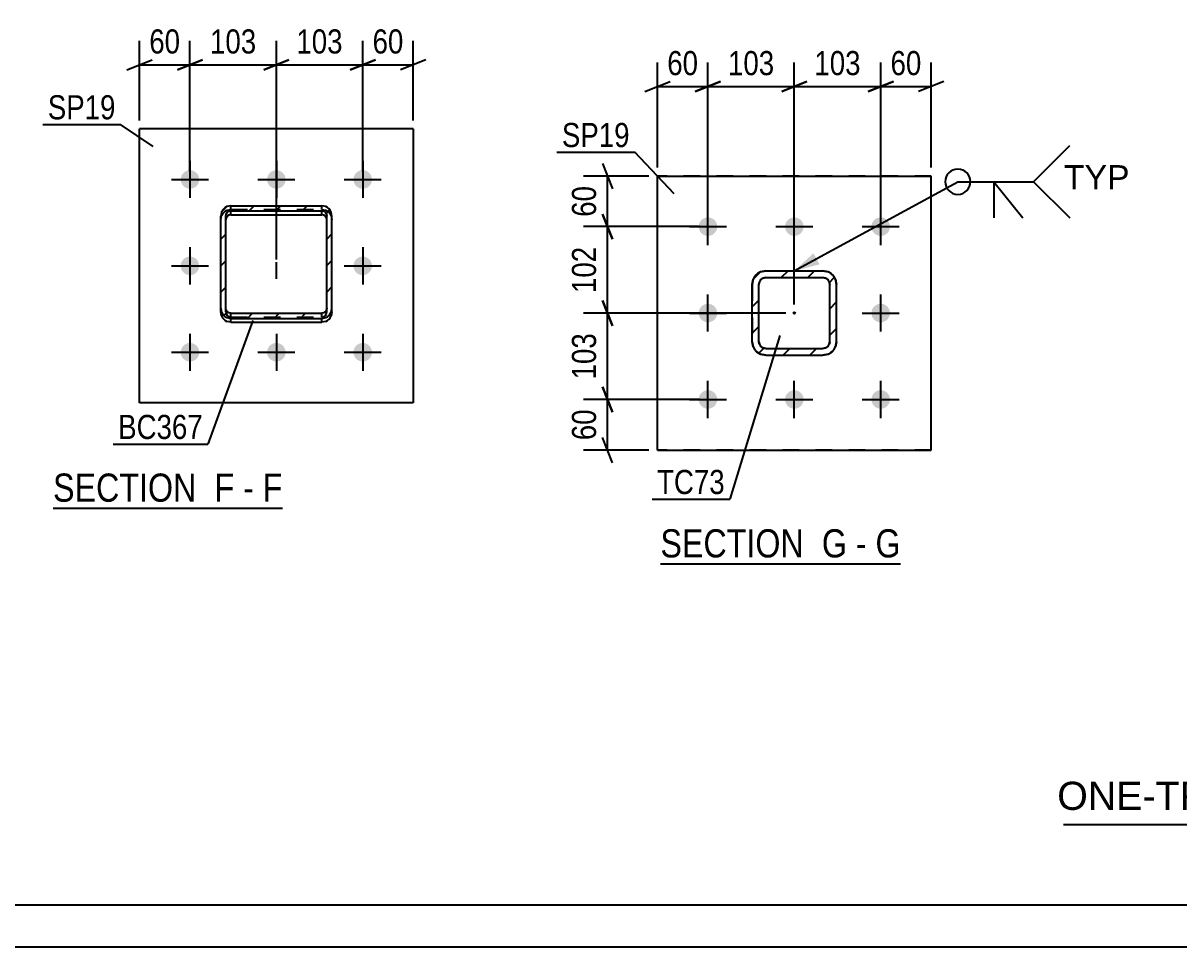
# Model space of a CAD drawing. Header units: millimetres. Extents: x -81 to 760, y -449 to 145.
# Drawn here: x 198.6 to 335.8, y -448.7 to -339.1 of the extents above; entities that cross this region are included whole.
import ezdxf

# ---------------------------------------------------------------- set-up
doc = ezdxf.new("R2010")
doc.units = ezdxf.units.MM
doc.linetypes.add('DXK_LINE_DOT2', pattern=[3.9198, 1.9599, -1.9599])
doc.linetypes.add('DXK_LINE_DOT3', pattern=[5.9187, 2.979, -0.9799, 0.9799, -0.9799])
doc.styles.add('Arial', font='ARIAL.TTF', dxfattribs={"height": 0.2})
doc.styles.add('Arial Narrow', font='ARIALN.TTF', dxfattribs={"height": 0.2})

# ---------------------------------------------------------------- blocks, each defined once
blk = doc.blocks.new('Unknown-122570061-1134')
at = {"color": 5, "linetype": 'Continuous'}
for p, q in [((-75.92, -443.66), (755.08, -443.66)), ((-80.92, -448.66), (760.08, -448.66))]:
    blk.add_line(p, q, dxfattribs=at)
blk = doc.blocks.new('Unknown-122570061-17 - 6361')
at = {"color": 6, "linetype": 'Continuous'}
blk.add_line((202.16, -396.6), (229.38, -396.6), dxfattribs=at)
at = {"color": 0, "linetype": 'Continuous'}
for points in [[(220.27, -395.85), (220.27, -392.35), (202.16, -392.35), (202.16, -395.85)], [(223.66, -395.85), (223.66, -392.35), (221.32, -392.35), (221.32, -395.85)], [(225.98, -395.85), (225.98, -392.35), (224.71, -392.35), (224.71, -395.85)], [(229.38, -395.85), (229.38, -392.35), (227.03, -392.35), (227.03, -395.85)]]:
    blk.add_wipeout(points, dxfattribs=at)
at = {"color": 7, "linetype": 'Continuous', "style": 'Arial Narrow'}
for s, p in [('SECTION ', (202.16, -395.85)), ('F', (221.32, -395.85)), ('F', (227.03, -395.85)), ('-', (224.71, -395.85))]:
    blk.add_text(s, height=3.34, dxfattribs=at).set_placement(p)
blk = doc.blocks.new('Unknown-122570061-19 - 6516')
at = {"color": 6, "linetype": 'Continuous'}
blk.add_line((274.24, -403.21), (302.74, -403.21), dxfattribs=at)
at = {"color": 0, "linetype": 'Continuous'}
for points in [[(292.35, -402.46), (292.35, -398.96), (274.24, -398.96), (274.24, -402.46)], [(296.38, -402.46), (296.38, -398.96), (293.4, -398.96), (293.4, -402.46)], [(298.71, -402.46), (298.71, -398.96), (297.43, -398.96), (297.43, -402.46)], [(302.74, -402.46), (302.74, -398.96), (299.76, -398.96), (299.76, -402.46)]]:
    blk.add_wipeout(points, dxfattribs=at)
at = {"color": 7, "linetype": 'Continuous', "style": 'Arial Narrow'}
for s, p in [('SECTION ', (274.24, -402.46)), ('G', (293.4, -402.46)), ('G', (299.76, -402.46)), ('-', (297.43, -402.46))]:
    blk.add_text(s, height=3.34, dxfattribs=at).set_placement(p)
blk = doc.blocks.new('Part-122570061-6402 - 6361')
at = {"linetype": 'Continuous'}
h = blk.add_hatch(dxfattribs=at)
h.set_pattern_fill('', scale=0.7, style=0, pattern_type=0)
h.set_pattern_definition([(45, (222.7966, -360.8344), (-1.57154, 1.57154), [])])
h.paths.add_polyline_path([(223.26, -360.74), (222.8, -360.83), (222.41, -361.1), (222.15, -361.49), (222.06, -361.96), (222.06, -372.89), (222.15, -373.35), (222.41, -373.75), (222.8, -374.01), (223.26, -374.1), (234.06, -374.1), (234.52, -374.01), (234.9, -373.75), (235.16, -373.35), (235.26, -372.89), (235.26, -361.96), (235.16, -361.49), (234.9, -361.1), (234.52, -360.83), (234.06, -360.74)])
h.paths.add_polyline_path([(234.06, -361.35), (234.29, -361.4), (234.48, -361.53), (234.61, -361.72), (234.66, -361.96), (234.66, -372.89), (234.61, -373.12), (234.48, -373.32), (234.29, -373.45), (234.06, -373.5), (223.26, -373.5), (223.03, -373.45), (222.83, -373.32), (222.7, -373.12), (222.66, -372.89), (222.66, -361.96), (222.7, -361.72), (222.83, -361.53), (223.03, -361.4), (223.26, -361.35)])
at = {"color": 2, "linetype": 'Continuous'}
for p, q in [((222.15, -361.49), (222.06, -361.96)), ((222.06, -372.89), (222.06, -361.96)), ((222.66, -361.96), (222.7, -361.72)), ((222.66, -372.89), (222.66, -361.96)), ((222.7, -361.72), (222.83, -361.53)), ((222.83, -361.98), (222.7, -362.17)), ((223.26, -360.74), (222.8, -360.83)), ((222.83, -361.53), (223.03, -361.4)), ((223.03, -361.85), (222.83, -361.98)), ((223.03, -361.4), (223.26, -361.35)), ((223.26, -361.8), (223.03, -361.85)), ((223.26, -360.74), (234.06, -360.74)), ((223.26, -361.8), (223.26, -361.35)), ((223.26, -361.35), (234.06, -361.35)), ((223.26, -361.8), (234.06, -361.8)), ((234.52, -360.83), (234.06, -360.74)), ((234.06, -361.8), (234.06, -361.35)), ((234.06, -361.35), (234.29, -361.4)), ((234.29, -361.85), (234.06, -361.8)), ((234.29, -361.4), (234.48, -361.53)), ((234.48, -361.98), (234.29, -361.85)), ((234.48, -361.53), (234.61, -361.72)), ((234.61, -362.17), (234.48, -361.98)), ((234.61, -361.72), (234.66, -361.96)), ((234.66, -372.89), (234.66, -361.96)), ((235.26, -361.96), (235.16, -361.49)), ((235.26, -372.89), (235.26, -361.96)), ((222.7, -362.17), (222.66, -362.41)), ((234.66, -362.41), (234.61, -362.17)), ((222.06, -373.34), (222.06, -372.89)), ((222.06, -372.89), (222.15, -373.35)), ((222.7, -373.12), (222.66, -372.89)), ((234.66, -372.89), (234.61, -373.12)), ((235.16, -373.35), (235.26, -372.89)), ((235.26, -373.34), (235.26, -372.89)), ((222.15, -373.8), (222.06, -373.34)), ((222.83, -373.32), (222.7, -373.12)), ((222.8, -374.01), (223.26, -374.1)), ((223.03, -373.45), (222.83, -373.32)), ((223.26, -373.5), (223.03, -373.45)), ((223.26, -373.5), (234.06, -373.5)), ((223.26, -374.55), (223.26, -374.1)), ((223.26, -374.1), (234.06, -374.1)), ((234.29, -373.45), (234.06, -373.5)), ((234.06, -374.1), (234.52, -374.01)), ((234.06, -374.55), (234.06, -374.1)), ((234.48, -373.32), (234.29, -373.45)), ((234.61, -373.12), (234.48, -373.32)), ((235.26, -373.34), (235.16, -373.8)), ((223.26, -374.55), (222.8, -374.46)), ((223.26, -374.55), (234.06, -374.55)), ((234.52, -374.46), (234.06, -374.55))]:
    blk.add_line(p, q, dxfattribs=at)
at = {"color": 7, "linetype": 'DXK_LINE_DOT2'}
for p, q in [((222.06, -362.41), (222.15, -361.94)), ((222.06, -372.89), (222.06, -361.96)), ((222.66, -373.34), (222.66, -361.96)), ((222.8, -361.28), (223.26, -361.19)), ((223.26, -361.19), (223.26, -360.74)), ((223.26, -361.19), (234.06, -361.19)), ((234.06, -361.19), (234.06, -360.74)), ((234.06, -361.19), (234.52, -361.28)), ((234.66, -373.34), (234.66, -361.96)), ((235.16, -361.94), (235.26, -362.41)), ((235.26, -372.89), (235.26, -361.96)), ((222.66, -373.34), (222.7, -373.57)), ((222.7, -373.57), (222.83, -373.77)), ((222.83, -373.77), (223.03, -373.9)), ((223.03, -373.9), (223.26, -373.95)), ((223.26, -373.95), (223.26, -373.5)), ((223.26, -373.95), (234.06, -373.95)), ((234.06, -373.95), (234.06, -373.5)), ((234.06, -373.95), (234.29, -373.9)), ((234.29, -373.9), (234.48, -373.77)), ((234.48, -373.77), (234.61, -373.57)), ((234.61, -373.57), (234.66, -373.34))]:
    blk.add_line(p, q, dxfattribs=at)
at = {"color": 7, "linetype": 'DXK_LINE_DOT3'}
blk.add_line((228.66, -369.42), (228.66, -367.42), dxfattribs=at)
at = {"color": 2, "linetype": 'Continuous'}
for centre, start, end in [((223.27, -361.95), 112.8504, 157.8474), ((234.05, -361.95), 22.1526, 67.1496), ((223.27, -372.9), 202.1526, 247.1496), ((223.27, -373.35), 202.1526, 247.1496), ((234.05, -372.9), 292.8504, 337.8474), ((234.05, -373.35), 292.8504, 337.8474)]:
    blk.add_arc(centre, 1.21, start, end, dxfattribs=at)
at = {"color": 7, "linetype": 'DXK_LINE_DOT2'}
for centre, start, end in [((223.27, -362.4), 112.8504, 157.8474), ((234.05, -362.4), 22.1526, 67.1496)]:
    blk.add_arc(centre, 1.21, start, end, dxfattribs=at)
blk = doc.blocks.new('Bolt-122570061-6363 - 6361')
at = {"linetype": 'Continuous'}
for points in [[(218.41, -356.52, -1), (218.41, -358.72, -1)], [(228.66, -356.52, -1), (228.66, -358.72, -1)], [(238.91, -356.52, -1), (238.91, -358.72, -1)], [(218.41, -366.77, -1), (218.41, -368.97, -1)], [(238.91, -366.77, -1), (238.91, -368.97, -1)], [(218.41, -377.02, -1), (218.41, -379.22, -1)], [(228.66, -377.02, -1), (228.66, -379.22, -1)], [(238.91, -377.02, -1), (238.91, -379.22, -1)]]:
    blk.add_hatch(color=1, dxfattribs=at).paths.add_polyline_path(points)
at = {"color": 1, "linetype": 'Continuous'}
for p, q in [((218.41, -355.42), (218.41, -359.82)), ((228.66, -355.42), (228.66, -359.82)), ((238.91, -355.42), (238.91, -359.82)), ((216.21, -357.62), (220.61, -357.62)), ((226.46, -357.62), (230.86, -357.62)), ((236.71, -357.62), (241.11, -357.62)), ((218.41, -365.67), (218.41, -370.07)), ((238.91, -365.67), (238.91, -370.07)), ((216.21, -367.87), (220.61, -367.87)), ((236.71, -367.87), (241.11, -367.87)), ((218.41, -375.92), (218.41, -380.32)), ((228.66, -375.92), (228.66, -380.32)), ((238.91, -375.92), (238.91, -380.32)), ((216.21, -378.12), (220.61, -378.12)), ((226.46, -378.12), (230.86, -378.12)), ((236.71, -378.12), (241.11, -378.12))]:
    blk.add_line(p, q, dxfattribs=at)
blk = doc.blocks.new('Part-122570061-6397 - 6361')
at = {"color": 2, "linetype": 'Continuous'}
for p, q in [((212.41, -384.12), (212.41, -351.62)), ((244.91, -351.62), (212.41, -351.62)), ((244.91, -351.62), (244.91, -384.12)), ((244.91, -384.12), (212.41, -384.12))]:
    blk.add_line(p, q, dxfattribs=at)
blk = doc.blocks.new('Part-122570061-6579 - 6516')
at = {"color": 2, "linetype": 'Continuous'}
for p, q in [((273.88, -389.72), (273.88, -357.22)), ((273.88, -357.22), (306.38, -357.22)), ((306.38, -389.72), (306.38, -357.22)), ((273.88, -389.72), (306.38, -389.72))]:
    blk.add_line(p, q, dxfattribs=at)
at = {"color": 7, "linetype": 'DXK_LINE_DOT2'}
for p, q in [((306.38, -357.22), (273.88, -357.22)), ((306.38, -389.72), (273.88, -389.72))]:
    blk.add_line(p, q, dxfattribs=at)
blk = doc.blocks.new('Part-122570061-6535 - 6516')
at = {"linetype": 'Continuous'}
h = blk.add_hatch(dxfattribs=at)
h.set_pattern_fill('', scale=0.7, style=0, pattern_type=0)
h.set_pattern_definition([(45, (286.1175, -368.5911), (-1.57154, 1.57154), [])])
h.paths.add_polyline_path([(286.73, -368.47), (286.12, -368.59), (285.6, -368.94), (285.25, -369.46), (285.13, -370.07), (285.13, -376.87), (285.25, -377.48), (285.6, -378), (286.12, -378.35), (286.73, -378.47), (293.53, -378.47), (294.14, -378.35), (294.66, -378), (295.01, -377.48), (295.13, -376.87), (295.13, -370.07), (295.01, -369.46), (294.66, -368.94), (294.14, -368.59), (293.53, -368.47)])
h.paths.add_polyline_path([(293.53, -369.27), (293.84, -369.33), (294.1, -369.5), (294.27, -369.76), (294.33, -370.07), (294.33, -376.87), (294.27, -377.18), (294.1, -377.44), (293.84, -377.61), (293.53, -377.67), (286.73, -377.67), (286.42, -377.61), (286.16, -377.44), (285.99, -377.18), (285.93, -376.87), (285.93, -370.07), (285.99, -369.76), (286.16, -369.5), (286.42, -369.33), (286.73, -369.27)])
blk.add_hatch(color=246, dxfattribs=at).paths.add_polyline_path([(290.13, -373.57, -1), (290.13, -373.37, -1)])
at = {"color": 7, "linetype": 'DXK_LINE_DOT2'}
for p, q in [((286.12, -368.59), (286.73, -368.47)), ((286.73, -368.47), (293.53, -368.47)), ((293.53, -368.47), (294.14, -368.59)), ((285.13, -370.07), (285.25, -369.46)), ((285.13, -370.07), (285.13, -376.87)), ((285.99, -369.76), (285.93, -370.07)), ((285.93, -376.87), (285.93, -370.07)), ((286.73, -369.27), (286.42, -369.33)), ((286.73, -369.27), (293.53, -369.27)), ((293.84, -369.33), (293.53, -369.27)), ((294.33, -370.07), (294.27, -369.76)), ((294.33, -376.87), (294.33, -370.07)), ((295.01, -369.46), (295.13, -370.07)), ((295.13, -376.87), (295.13, -370.07)), ((285.25, -377.48), (285.13, -376.87)), ((285.93, -376.87), (285.99, -377.18)), ((294.27, -377.18), (294.33, -376.87)), ((295.13, -376.87), (295.01, -377.48)), ((286.73, -378.47), (286.12, -378.35)), ((286.42, -377.61), (286.73, -377.67)), ((286.73, -377.67), (293.53, -377.67)), ((286.73, -378.47), (293.53, -378.47)), ((293.53, -377.67), (293.84, -377.61)), ((294.14, -378.35), (293.53, -378.47))]:
    blk.add_line(p, q, dxfattribs=at)
at = {"color": 2, "linetype": 'Continuous'}
for p, q in [((286.73, -368.47), (286.12, -368.59)), ((286.73, -368.47), (286.73, -368.47)), ((286.73, -368.47), (293.53, -368.47)), ((293.53, -368.47), (293.53, -368.47)), ((294.14, -368.59), (293.53, -368.47)), ((285.25, -369.46), (285.13, -370.07)), ((285.13, -370.07), (285.13, -370.07)), ((285.13, -376.87), (285.13, -370.07)), ((285.93, -370.07), (285.99, -369.76)), ((285.93, -370.07), (285.93, -370.07)), ((285.93, -376.87), (285.93, -370.07)), ((286.42, -369.33), (286.73, -369.27)), ((286.73, -369.27), (286.73, -369.27)), ((286.73, -369.27), (293.53, -369.27)), ((293.53, -369.27), (293.53, -369.27)), ((293.53, -369.27), (293.84, -369.33)), ((294.27, -369.76), (294.33, -370.07)), ((294.33, -370.07), (294.33, -370.07)), ((294.33, -376.87), (294.33, -370.07)), ((295.13, -370.07), (295.01, -369.46)), ((295.13, -370.07), (295.13, -370.07)), ((295.13, -376.87), (295.13, -370.07)), ((285.13, -376.87), (285.13, -376.87)), ((285.13, -376.87), (285.25, -377.48)), ((285.93, -376.87), (285.93, -376.87)), ((285.99, -377.18), (285.93, -376.87)), ((294.33, -376.87), (294.27, -377.18)), ((294.33, -376.87), (294.33, -376.87)), ((295.01, -377.48), (295.13, -376.87)), ((295.13, -376.87), (295.13, -376.87)), ((286.12, -378.35), (286.73, -378.47)), ((286.73, -377.67), (286.42, -377.61)), ((286.73, -377.67), (286.73, -377.67)), ((286.73, -377.67), (293.53, -377.67)), ((286.73, -378.47), (286.73, -378.47)), ((286.73, -378.47), (293.53, -378.47)), ((293.84, -377.61), (293.53, -377.67)), ((293.53, -377.67), (293.53, -377.67)), ((293.53, -378.47), (294.14, -378.35)), ((293.53, -378.47), (293.53, -378.47))]:
    blk.add_line(p, q, dxfattribs=at)
at = {"color": 7, "linetype": 'DXK_LINE_DOT3'}
blk.add_line((290.13, -373.47), (290.13, -373.47), dxfattribs=at)
at = {"color": 246, "linetype": 'DXK_LINE_DOT2'}
blk.add_line((290.13, -373.47), (290.13, -373.47), dxfattribs=at)
at = {"color": 246, "linetype": 'Continuous'}
blk.add_circle((290.13, -373.47), 0.1, dxfattribs=at)
at = {"color": 7, "linetype": 'DXK_LINE_DOT2'}
for centre, radius, start, end in [((286.73, -370.07), 1.6, 112.5, 157.5), ((293.53, -370.07), 1.6, 22.5, 67.5), ((286.73, -370.07), 0.8, 112.5, 157.5), ((293.53, -370.07), 0.8, 22.5, 67.5), ((286.73, -376.87), 0.8, 202.5, 247.5), ((293.53, -376.87), 0.8, 292.5, 337.5), ((286.73, -376.87), 1.6, 202.5, 247.5), ((293.53, -376.87), 1.6, 292.5, 337.5)]:
    blk.add_arc(centre, radius, start, end, dxfattribs=at)
at = {"color": 2, "linetype": 'Continuous'}
for centre, radius, start, end in [((286.73, -370.07), 1.6, 112.5, 157.5), ((293.53, -370.07), 1.6, 22.5, 67.5), ((286.73, -370.07), 0.8, 112.5, 157.5), ((293.53, -370.07), 0.8, 22.5, 67.5), ((286.73, -376.87), 0.8, 202.5, 247.5), ((293.53, -376.87), 0.8, 292.5, 337.5), ((286.73, -376.87), 1.6, 202.5, 247.5), ((293.53, -376.87), 1.6, 292.5, 337.5)]:
    blk.add_arc(centre, radius, start, end, dxfattribs=at)
blk = doc.blocks.new('Bolt-122570061-6625 - 6516')
at = {"linetype": 'Continuous'}
for points in [[(279.88, -362.12, -1), (279.88, -364.32, -1)], [(290.13, -362.12, -1), (290.13, -364.32, -1)], [(300.38, -362.12, -1), (300.38, -364.32, -1)], [(279.88, -372.37, -1), (279.88, -374.57, -1)], [(300.38, -372.37, -1), (300.38, -374.57, -1)], [(279.88, -382.62, -1), (279.88, -384.82, -1)], [(290.13, -382.62, -1), (290.13, -384.82, -1)], [(300.38, -382.62, -1), (300.38, -384.82, -1)]]:
    blk.add_hatch(color=1, dxfattribs=at).paths.add_polyline_path(points)
at = {"color": 1, "linetype": 'Continuous'}
for p, q in [((279.88, -365.42), (279.88, -361.02)), ((290.13, -365.42), (290.13, -361.02)), ((300.38, -365.42), (300.38, -361.02)), ((277.68, -363.22), (282.08, -363.22)), ((287.93, -363.22), (292.33, -363.22)), ((298.18, -363.22), (302.58, -363.22)), ((279.88, -375.67), (279.88, -371.27)), ((300.38, -375.67), (300.38, -371.27)), ((277.68, -373.47), (282.08, -373.47)), ((298.18, -373.47), (302.58, -373.47)), ((279.88, -385.92), (279.88, -381.52)), ((290.13, -385.92), (290.13, -381.52)), ((300.38, -385.92), (300.38, -381.52)), ((277.68, -383.72), (282.08, -383.72)), ((287.93, -383.72), (292.33, -383.72)), ((298.18, -383.72), (302.58, -383.72))]:
    blk.add_line(p, q, dxfattribs=at)
blk = doc.blocks.new('StraightDimension-122570061-6478 - 6361')
at = {"color": 7, "linetype": 'Continuous'}
for p, q in [((218.41, -356.62), (218.41, -341.18)), ((228.66, -367.13), (228.66, -341.18)), ((216.91, -344.63), (219.91, -343.43)), ((218.41, -344.03), (228.66, -344.03)), ((230.16, -343.43), (227.16, -344.63))]:
    blk.add_line(p, q, dxfattribs=at)
at = {"color": 0}
blk.add_wipeout([(226.87, -343.28), (226.87, -339.08), (220.19, -339.08), (220.19, -343.28)], dxfattribs=at)
at = {"color": 3, "style": 'Arial Narrow'}
blk.add_text('103', height=2.863, dxfattribs=at).set_placement((220.79, -342.68))
blk = doc.blocks.new('StraightDimension-122570061-6486 - 6361')
at = {"color": 7, "linetype": 'Continuous'}
for p, q in [((212.41, -350.62), (212.41, -341.18)), ((218.41, -356.62), (218.41, -341.18)), ((210.91, -344.63), (213.91, -343.43)), ((212.41, -344.03), (218.41, -344.03)), ((219.91, -343.43), (216.91, -344.63))]:
    blk.add_line(p, q, dxfattribs=at)
at = {"color": 0}
blk.add_wipeout([(217.83, -343.28), (217.83, -339.08), (212.98, -339.08), (212.98, -343.28)], dxfattribs=at)
at = {"color": 3, "style": 'Arial Narrow'}
blk.add_text('60', height=2.863, dxfattribs=at).set_placement((213.58, -342.68))
blk = doc.blocks.new('StraightDimension-122570061-6496 - 6361')
at = {"color": 7, "linetype": 'Continuous'}
for p, q in [((228.66, -367.13), (228.66, -341.18)), ((238.91, -356.62), (238.91, -341.18)), ((227.16, -344.63), (230.16, -343.43)), ((228.66, -344.03), (238.91, -344.03)), ((240.41, -343.43), (237.41, -344.63))]:
    blk.add_line(p, q, dxfattribs=at)
at = {"color": 0}
blk.add_wipeout([(237.12, -343.28), (237.12, -339.08), (230.44, -339.08), (230.44, -343.28)], dxfattribs=at)
at = {"color": 3, "style": 'Arial Narrow'}
blk.add_text('103', height=2.863, dxfattribs=at).set_placement((231.04, -342.68))
blk = doc.blocks.new('StraightDimension-122570061-6504 - 6361')
at = {"color": 7, "linetype": 'Continuous'}
for p, q in [((238.91, -356.62), (238.91, -341.18)), ((244.91, -350.62), (244.91, -341.18)), ((237.41, -344.63), (240.41, -343.43)), ((238.91, -344.03), (244.91, -344.03)), ((246.41, -343.43), (243.41, -344.63))]:
    blk.add_line(p, q, dxfattribs=at)
at = {"color": 0}
blk.add_wipeout([(244.33, -343.28), (244.33, -339.08), (239.48, -339.08), (239.48, -343.28)], dxfattribs=at)
at = {"color": 3, "style": 'Arial Narrow'}
blk.add_text('60', height=2.863, dxfattribs=at).set_placement((240.08, -342.68))
blk = doc.blocks.new('StraightDimension-122570061-6634 - 6516')
at = {"color": 7, "linetype": 'Continuous'}
for p, q in [((300.38, -362.22), (300.38, -343.75)), ((306.38, -356.22), (306.38, -343.75)), ((298.88, -347.2), (301.88, -346)), ((300.38, -346.6), (306.38, -346.6)), ((307.88, -346), (304.88, -347.2))]:
    blk.add_line(p, q, dxfattribs=at)
at = {"color": 0}
blk.add_wipeout([(305.81, -345.85), (305.81, -341.65), (300.95, -341.65), (300.95, -345.85)], dxfattribs=at)
at = {"color": 3, "style": 'Arial Narrow'}
blk.add_text('60', height=2.863, dxfattribs=at).set_placement((301.55, -345.25))
blk = doc.blocks.new('StraightDimension-122570061-6644 - 6516')
at = {"color": 7, "linetype": 'Continuous'}
for p, q in [((290.13, -372.47), (290.13, -343.75)), ((300.38, -362.22), (300.38, -343.75)), ((288.63, -347.2), (291.63, -346)), ((290.13, -346.6), (300.38, -346.6)), ((301.88, -346), (298.88, -347.2))]:
    blk.add_line(p, q, dxfattribs=at)
at = {"color": 0}
blk.add_wipeout([(298.6, -345.85), (298.6, -341.65), (291.91, -341.65), (291.91, -345.85)], dxfattribs=at)
at = {"color": 3, "style": 'Arial Narrow'}
blk.add_text('103', height=2.863, dxfattribs=at).set_placement((292.51, -345.25))
blk = doc.blocks.new('StraightDimension-122570061-6654 - 6516')
at = {"color": 7, "linetype": 'Continuous'}
for p, q in [((279.88, -362.22), (279.88, -343.75)), ((290.13, -372.47), (290.13, -343.75)), ((278.38, -347.2), (281.38, -346)), ((279.88, -346.6), (290.13, -346.6)), ((291.63, -346), (288.63, -347.2))]:
    blk.add_line(p, q, dxfattribs=at)
at = {"color": 0}
blk.add_wipeout([(288.35, -345.85), (288.35, -341.65), (281.66, -341.65), (281.66, -345.85)], dxfattribs=at)
at = {"color": 3, "style": 'Arial Narrow'}
blk.add_text('103', height=2.863, dxfattribs=at).set_placement((282.26, -345.25))
blk = doc.blocks.new('StraightDimension-122570061-6664 - 6516')
at = {"color": 7, "linetype": 'Continuous'}
for p, q in [((273.88, -356.22), (273.88, -343.75)), ((279.88, -362.22), (279.88, -343.75)), ((272.38, -347.2), (275.38, -346)), ((273.88, -346.6), (279.88, -346.6)), ((281.38, -346), (278.38, -347.2))]:
    blk.add_line(p, q, dxfattribs=at)
at = {"color": 0}
blk.add_wipeout([(279.31, -345.85), (279.31, -341.65), (274.45, -341.65), (274.45, -345.85)], dxfattribs=at)
at = {"color": 3, "style": 'Arial Narrow'}
blk.add_text('60', height=2.863, dxfattribs=at).set_placement((275.05, -345.25))
blk = doc.blocks.new('StraightDimension-122570061-6675 - 6516')
at = {"color": 7, "linetype": 'Continuous'}
for p, q in [((267.35, -355.72), (268.55, -358.72)), ((272.88, -357.22), (265.1, -357.22)), ((267.95, -363.22), (267.95, -357.22)), ((268.55, -364.72), (267.35, -361.72)), ((278.88, -363.22), (265.1, -363.22))]:
    blk.add_line(p, q, dxfattribs=at)
at = {"color": 0}
blk.add_wipeout([(267.2, -357.79), (263, -357.79), (263, -362.65), (267.2, -362.65)], dxfattribs=at)
at = {"color": 3, "style": 'Arial Narrow'}
blk.add_text('60', height=2.863, rotation=90.0002, dxfattribs=at).set_placement((266.6, -362.05))
blk = doc.blocks.new('StraightDimension-122570061-6685 - 6516')
at = {"color": 7, "linetype": 'Continuous'}
for p, q in [((267.35, -361.72), (268.55, -364.72)), ((278.88, -363.22), (265.1, -363.22)), ((267.95, -373.47), (267.95, -363.22)), ((268.55, -374.97), (267.35, -371.97)), ((289.13, -373.47), (265.1, -373.47))]:
    blk.add_line(p, q, dxfattribs=at)
at = {"color": 0}
blk.add_wipeout([(267.2, -365), (263, -365), (263, -371.69), (267.2, -371.69)], dxfattribs=at)
at = {"color": 3, "style": 'Arial Narrow'}
blk.add_text('102', height=2.863, rotation=90.0002, dxfattribs=at).set_placement((266.6, -371.09))
blk = doc.blocks.new('StraightDimension-122570061-6695 - 6516')
at = {"color": 7, "linetype": 'Continuous'}
for p, q in [((267.35, -371.97), (268.55, -374.97)), ((289.13, -373.47), (265.1, -373.47)), ((267.95, -383.72), (267.95, -373.47)), ((268.55, -385.22), (267.35, -382.22)), ((278.88, -383.72), (265.1, -383.72))]:
    blk.add_line(p, q, dxfattribs=at)
at = {"color": 0}
blk.add_wipeout([(267.2, -375.25), (263, -375.25), (263, -381.94), (267.2, -381.94)], dxfattribs=at)
at = {"color": 3, "style": 'Arial Narrow'}
blk.add_text('103', height=2.863, rotation=90.0002, dxfattribs=at).set_placement((266.6, -381.34))
blk = doc.blocks.new('StraightDimension-122570061-6705 - 6516')
at = {"color": 7, "linetype": 'Continuous'}
for p, q in [((267.35, -382.22), (268.55, -385.22)), ((278.88, -383.72), (265.1, -383.72)), ((267.95, -389.72), (267.95, -383.72)), ((268.55, -391.22), (267.35, -388.22)), ((272.88, -389.72), (265.1, -389.72))]:
    blk.add_line(p, q, dxfattribs=at)
at = {"color": 0}
blk.add_wipeout([(267.2, -384.29), (263, -384.29), (263, -389.15), (267.2, -389.15)], dxfattribs=at)
at = {"color": 3, "style": 'Arial Narrow'}
blk.add_text('60', height=2.863, rotation=90.0002, dxfattribs=at).set_placement((266.6, -388.55))
blk = doc.blocks.new('Unknown-122570061-10213')
at = {"color": 7, "linetype": 'Continuous'}
blk.add_line((322.08, -434.16), (392.08, -434.16), dxfattribs=at)
at = {"color": 7, "style": 'Arial'}
blk.add_text('ONE-TRUSS MARKED AS TR632', height=3.3428, dxfattribs=at).set_placement((321.33, -432.41))
blk = doc.blocks.new('Mark-122570061-6393 - 6361')
at = {"color": 0}
blk.add_wipeout([(209.58, -350.49), (209.58, -347.49), (201.54, -347.49), (201.54, -350.49)], dxfattribs=at)
blk.add_wipeout([(209.58, -350.49), (209.58, -347.49), (201.54, -347.49), (201.54, -350.49)], dxfattribs=at)
at = {"color": 30, "linetype": 'Continuous'}
for p in [(200.94, -351.09), (214.06, -353.71)]:
    blk.add_line(p, (210.18, -351.09), dxfattribs=at)
at = {"color": 3, "style": 'Arial Narrow'}
blk.add_text('SP19', height=2.863, dxfattribs=at).set_placement((201.54, -350.49))
blk = doc.blocks.new('Mark-122570061-6398 - 6361')
at = {"color": 0}
blk.add_wipeout([(219.94, -388.41), (219.94, -385.41), (209.89, -385.41), (209.89, -388.41)], dxfattribs=at)
blk.add_wipeout([(219.94, -388.41), (219.94, -385.41), (209.89, -385.41), (209.89, -388.41)], dxfattribs=at)
at = {"color": 30, "linetype": 'Continuous'}
for p in [(225.87, -374.36), (209.29, -389.01)]:
    blk.add_line(p, (220.54, -389.01), dxfattribs=at)
at = {"color": 3, "style": 'Arial Narrow'}
blk.add_text('BC367', height=2.863, dxfattribs=at).set_placement((209.89, -388.41))
blk = doc.blocks.new('Mark-122570061-6531 - 6516')
at = {"color": 0}
blk.add_wipeout([(281.88, -394.94), (281.88, -391.94), (273.84, -391.94), (273.84, -394.94)], dxfattribs=at)
blk.add_wipeout([(281.88, -394.94), (281.88, -391.94), (273.84, -391.94), (273.84, -394.94)], dxfattribs=at)
at = {"color": 30, "linetype": 'Continuous'}
for p in [(288.4, -376.13), (273.24, -395.54)]:
    blk.add_line(p, (282.48, -395.54), dxfattribs=at)
at = {"color": 3, "style": 'Arial Narrow'}
blk.add_text('TC73', height=2.863, dxfattribs=at).set_placement((273.84, -394.94))
blk = doc.blocks.new('Mark-122570061-6575 - 6516')
at = {"color": 0}
blk.add_wipeout([(270.59, -353.78), (270.59, -350.78), (262.55, -350.78), (262.55, -353.78)], dxfattribs=at)
blk.add_wipeout([(270.59, -353.78), (270.59, -350.78), (262.55, -350.78), (262.55, -353.78)], dxfattribs=at)
at = {"color": 30, "linetype": 'Continuous'}
for p in [(261.95, -354.38), (275.88, -359.34)]:
    blk.add_line(p, (271.19, -354.38), dxfattribs=at)
at = {"color": 3, "style": 'Arial Narrow'}
blk.add_text('SP19', height=2.863, dxfattribs=at).set_placement((262.55, -353.78))
blk = doc.blocks.new('WeldMark-122570061-6715 - 6516')
at = {"linetype": 'Continuous'}
blk.add_hatch(color=30, dxfattribs=at).paths.add_polyline_path([(293.12, -367.69), (290.13, -368.47), (292.4, -366.37)])
at = {"color": 30, "linetype": 'Continuous'}
for p, q in [((290.13, -368.47), (309.53, -357.89)), ((309.53, -357.89), (318.53, -357.89))]:
    blk.add_line(p, q, dxfattribs=at)
at = {"color": 3, "linetype": 'Continuous'}
for q in [(317.24, -362.18), (313.81, -362.18)]:
    blk.add_line((313.81, -357.89), q, dxfattribs=at)
for start, end in [(90, 270), (270, 90)]:
    blk.add_arc((309.53, -357.89), 1.5, start, end, dxfattribs=at)
at = {"color": 0, "linetype": 'Continuous'}
blk.add_wipeout([(329.9, -358.79), (329.9, -355.79), (322.13, -355.79), (322.13, -358.79)], dxfattribs=at)
blk.add_wipeout([(329.9, -358.79), (329.9, -355.79), (322.13, -355.79), (322.13, -358.79)], dxfattribs=at)
at = {"color": 3, "linetype": 'Continuous'}
for q in [(322.81, -353.61), (322.81, -362.18)]:
    blk.add_line((318.53, -357.89), q, dxfattribs=at)
at = {"color": 3, "linetype": 'Continuous', "style": 'Arial'}
blk.add_text('TYP', height=2.865, dxfattribs=at).set_placement((322.13, -358.79))

msp = doc.modelspace()

# ---------------------------------------------------------------- block references
for name in ['Unknown-122570061-1134', 'Part-122570061-6397 - 6361', 'Bolt-122570061-6363 - 6361', 'Part-122570061-6579 - 6516', 'Part-122570061-6402 - 6361', 'Bolt-122570061-6625 - 6516', 'Part-122570061-6535 - 6516', 'Unknown-122570061-10213']:
    msp.add_blockref(name, (0, 0))

# ---------------------------------------------------------------- next in the draw order: block references
for name in ['StraightDimension-122570061-6478 - 6361', 'StraightDimension-122570061-6634 - 6516', 'Mark-122570061-6398 - 6361', 'Unknown-122570061-17 - 6361', 'Unknown-122570061-19 - 6516']:
    msp.add_blockref(name, (0, 0))

# ---------------------------------------------------------------- next in the draw order: block references
for name in ['StraightDimension-122570061-6486 - 6361', 'StraightDimension-122570061-6496 - 6361', 'StraightDimension-122570061-6644 - 6516']:
    msp.add_blockref(name, (0, 0))

# ---------------------------------------------------------------- next in the draw order: block references
for name in ['StraightDimension-122570061-6504 - 6361', 'StraightDimension-122570061-6654 - 6516', 'Mark-122570061-6393 - 6361']:
    msp.add_blockref(name, (0, 0))

# ---------------------------------------------------------------- next in the draw order: block references
for name in ['StraightDimension-122570061-6664 - 6516', 'WeldMark-122570061-6715 - 6516']:
    msp.add_blockref(name, (0, 0))

# ---------------------------------------------------------------- next in the draw order: block references
msp.add_blockref('StraightDimension-122570061-6675 - 6516', (0, 0))

# ---------------------------------------------------------------- next in the draw order: block references
for name in ['Mark-122570061-6575 - 6516', 'StraightDimension-122570061-6685 - 6516']:
    msp.add_blockref(name, (0, 0))

# ---------------------------------------------------------------- next in the draw order: block references
msp.add_blockref('StraightDimension-122570061-6695 - 6516', (0, 0))

# ---------------------------------------------------------------- next in the draw order: block references
msp.add_blockref('StraightDimension-122570061-6705 - 6516', (0, 0))

# ---------------------------------------------------------------- next in the draw order: block references
msp.add_blockref('Mark-122570061-6531 - 6516', (0, 0))

doc.saveas('drawing.dxf')
